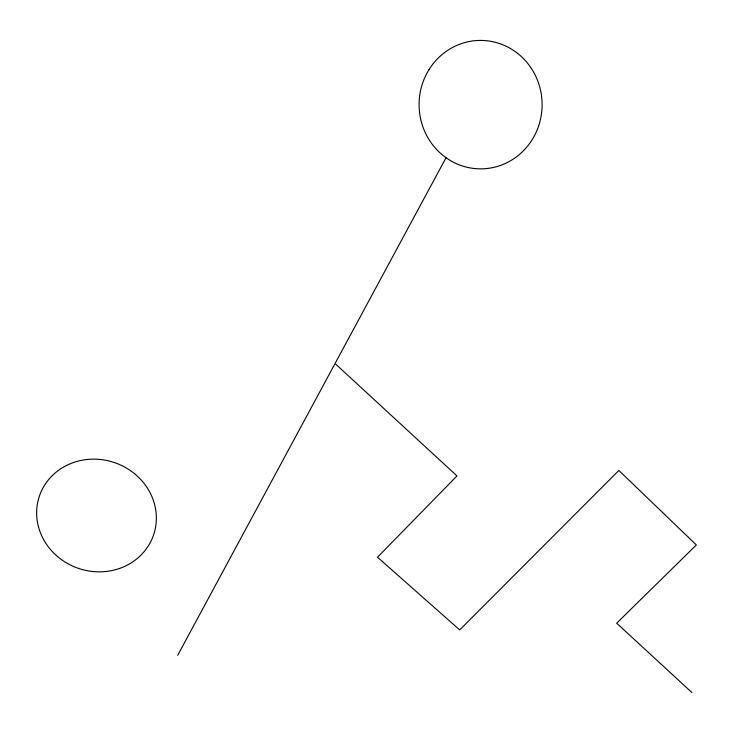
<?xml version="1.0" encoding="UTF-8"?>
<svg xmlns="http://www.w3.org/2000/svg" width="733" height="733" viewBox="0 0 733 733"><rect width="100%" height="100%" fill="white"/><g stroke="black" fill="none" stroke-linecap="round" stroke-linejoin="round"><path stroke-width="1.1" d="M177.707 655.302L446.04 157.742M335.741 364.173L456.971 475.937L377.513 557.217L459.673 629.922L618.854 470.458L696.35 544.958L616.682 623.187L691.934 692.575M50.476 549.493A60.298 55.882 18.7 0 0 152.656 537.417A60.298 55.882 18.7 0 0 86.347 459.573A60.298 55.882 18.7 0 0 50.476 549.493M429.08 69.507A64.22 61.517 89.5 0 0 477.247 168.755A64.22 61.517 89.5 0 0 535.475 75.655A64.22 61.517 89.5 0 0 429.08 69.507"/></g></svg>
